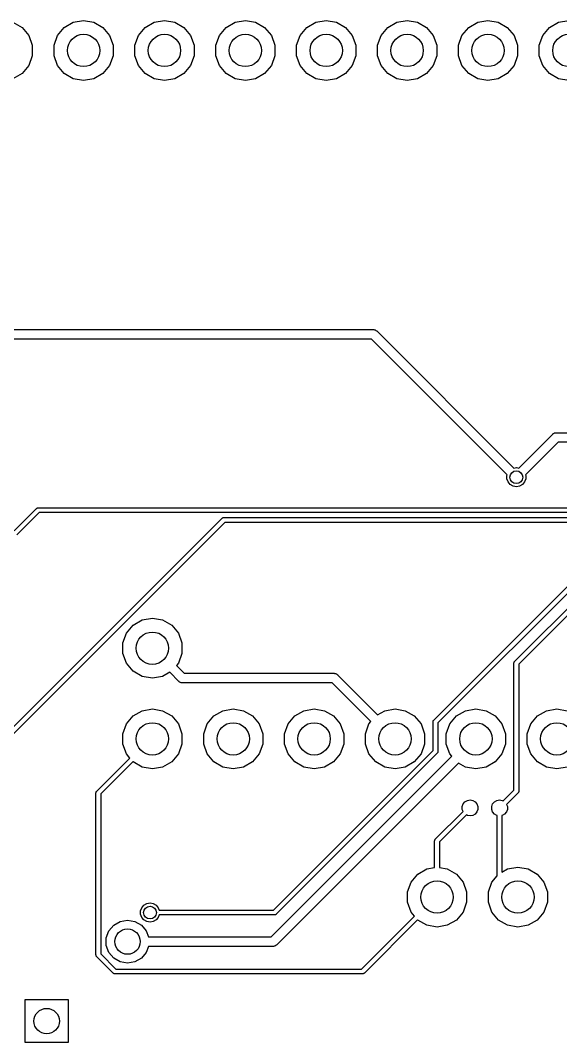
# Model space of a CAD drawing. Extents: x 0 to 100, y -163 to 0.
# Drawn here: x 18.72 to 35.68, y -33.67 to -1.56 of the extents above; entities that cross this region are included whole.
import ezdxf

# ---------------------------------------------------------------- set-up
doc = ezdxf.new("R2010")
doc.units = 0
doc.header["$MEASUREMENT"] = 0
doc.layers.add('BLACK', color=7, linetype='CONTINUOUS')

msp = doc.modelspace()

# ---------------------------------------------------------------- linework, layer by layer
at = {"layer": 'Black'}
for p, q in [((20.3773, -1.6135), (20.7, -1.55661)), ((20.7, -1.55661), (21.0227, -1.6135)), ((22.9173, -1.6135), (23.24, -1.55661)), ((23.24, -1.55661), (23.5627, -1.6135)), ((25.4573, -1.6135), (25.78, -1.55661)), ((25.78, -1.55661), (26.1027, -1.6135)), ((27.9973, -1.6135), (28.32, -1.55661)), ((28.32, -1.55661), (28.6427, -1.6135)), ((30.5373, -1.6135), (30.86, -1.55661)), ((30.86, -1.55661), (31.1827, -1.6135)), ((33.0773, -1.6135), (33.4, -1.55661)), ((33.4, -1.55661), (33.7227, -1.6135)), ((35.6173, -1.6135), (35.94, -1.55661)), ((18.4827, -1.6135), (18.7664, -1.77732)), ((18.7664, -1.77732), (18.977, -2.02831)), ((19.883, -2.02831), (20.0936, -1.77732)), ((20.0936, -1.77732), (20.3773, -1.6135)), ((21.0227, -1.6135), (21.3064, -1.77732)), ((21.3064, -1.77732), (21.517, -2.02831)), ((22.423, -2.02831), (22.6336, -1.77732)), ((22.6336, -1.77732), (22.9173, -1.6135)), ((23.5627, -1.6135), (23.8464, -1.77732)), ((23.8464, -1.77732), (24.057, -2.02831)), ((24.963, -2.02831), (25.1736, -1.77732)), ((25.1736, -1.77732), (25.4573, -1.6135)), ((26.1027, -1.6135), (26.3864, -1.77732)), ((26.3864, -1.77732), (26.597, -2.02831)), ((27.503, -2.02831), (27.7136, -1.77732)), ((27.7136, -1.77732), (27.9973, -1.6135)), ((28.6427, -1.6135), (28.9264, -1.77732)), ((28.9264, -1.77732), (29.137, -2.02831)), ((30.043, -2.02831), (30.2536, -1.77732)), ((30.2536, -1.77732), (30.5373, -1.6135)), ((31.1827, -1.6135), (31.4664, -1.77732)), ((31.4664, -1.77732), (31.677, -2.02831)), ((32.583, -2.02831), (32.7936, -1.77732)), ((32.7936, -1.77732), (33.0773, -1.6135)), ((33.7227, -1.6135), (34.0064, -1.77732)), ((34.0064, -1.77732), (34.217, -2.02831)), ((35.123, -2.02831), (35.3336, -1.77732)), ((35.3336, -1.77732), (35.6173, -1.6135)), ((18.977, -2.02831), (19.0891, -2.33618)), ((19.7709, -2.33618), (19.883, -2.02831)), ((21.517, -2.02831), (21.6291, -2.33618)), ((22.3109, -2.33618), (22.423, -2.02831)), ((24.057, -2.02831), (24.1691, -2.33618)), ((24.8509, -2.33618), (24.963, -2.02831)), ((26.597, -2.02831), (26.7091, -2.33618)), ((27.3909, -2.33618), (27.503, -2.02831)), ((29.137, -2.02831), (29.2491, -2.33618)), ((29.9309, -2.33618), (30.043, -2.02831)), ((31.677, -2.02831), (31.7891, -2.33618)), ((32.4709, -2.33618), (32.583, -2.02831)), ((34.217, -2.02831), (34.3291, -2.33618)), ((35.0109, -2.33618), (35.123, -2.02831)), ((19.0891, -2.33618), (19.0891, -2.66382)), ((19.7709, -2.66382), (19.7709, -2.33618)), ((21.6291, -2.33618), (21.6291, -2.66382)), ((22.3109, -2.66382), (22.3109, -2.33618)), ((24.1691, -2.33618), (24.1691, -2.66382)), ((24.8509, -2.66382), (24.8509, -2.33618)), ((26.7091, -2.33618), (26.7091, -2.66382)), ((27.3909, -2.66382), (27.3909, -2.33618)), ((29.2491, -2.33618), (29.2491, -2.66382)), ((29.9309, -2.66382), (29.9309, -2.33618)), ((31.7891, -2.33618), (31.7891, -2.66382)), ((32.4709, -2.66382), (32.4709, -2.33618)), ((34.3291, -2.33618), (34.3291, -2.66382)), ((35.0109, -2.66382), (35.0109, -2.33618)), ((19.0891, -2.66382), (18.977, -2.97169)), ((19.883, -2.97169), (19.7709, -2.66382)), ((21.6291, -2.66382), (21.517, -2.97169)), ((22.423, -2.97169), (22.3109, -2.66382)), ((24.1691, -2.66382), (24.057, -2.97169)), ((24.963, -2.97169), (24.8509, -2.66382)), ((26.7091, -2.66382), (26.597, -2.97169)), ((27.503, -2.97169), (27.3909, -2.66382)), ((29.2491, -2.66382), (29.137, -2.97169)), ((30.043, -2.97169), (29.9309, -2.66382)), ((31.7891, -2.66382), (31.677, -2.97169)), ((32.583, -2.97169), (32.4709, -2.66382)), ((34.3291, -2.66382), (34.217, -2.97169)), ((35.123, -2.97169), (35.0109, -2.66382)), ((18.977, -2.97169), (18.7664, -3.22268)), ((20.0936, -3.22268), (19.883, -2.97169)), ((21.517, -2.97169), (21.3064, -3.22268)), ((22.6336, -3.22268), (22.423, -2.97169)), ((24.057, -2.97169), (23.8464, -3.22268)), ((25.1736, -3.22268), (24.963, -2.97169)), ((26.597, -2.97169), (26.3864, -3.22268)), ((27.7136, -3.22268), (27.503, -2.97169)), ((29.137, -2.97169), (28.9264, -3.22268)), ((30.2536, -3.22268), (30.043, -2.97169)), ((31.677, -2.97169), (31.4664, -3.22268)), ((32.7936, -3.22268), (32.583, -2.97169)), ((34.217, -2.97169), (34.0064, -3.22268)), ((35.3336, -3.22268), (35.123, -2.97169)), ((18.7664, -3.22268), (18.4827, -3.3865)), ((20.3773, -3.3865), (20.0936, -3.22268)), ((20.7, -3.44339), (20.3773, -3.3865)), ((21.0227, -3.3865), (20.7, -3.44339)), ((21.3064, -3.22268), (21.0227, -3.3865)), ((22.9173, -3.3865), (22.6336, -3.22268)), ((23.24, -3.44339), (22.9173, -3.3865)), ((23.5627, -3.3865), (23.24, -3.44339)), ((23.8464, -3.22268), (23.5627, -3.3865)), ((25.4573, -3.3865), (25.1736, -3.22268)), ((25.78, -3.44339), (25.4573, -3.3865)), ((26.1027, -3.3865), (25.78, -3.44339)), ((26.3864, -3.22268), (26.1027, -3.3865)), ((27.9973, -3.3865), (27.7136, -3.22268)), ((28.32, -3.44339), (27.9973, -3.3865)), ((28.6427, -3.3865), (28.32, -3.44339)), ((28.9264, -3.22268), (28.6427, -3.3865)), ((30.5373, -3.3865), (30.2536, -3.22268)), ((30.86, -3.44339), (30.5373, -3.3865)), ((31.1827, -3.3865), (30.86, -3.44339)), ((31.4664, -3.22268), (31.1827, -3.3865)), ((33.0773, -3.3865), (32.7936, -3.22268)), ((33.4, -3.44339), (33.0773, -3.3865)), ((33.7227, -3.3865), (33.4, -3.44339)), ((34.0064, -3.22268), (33.7227, -3.3865)), ((35.6173, -3.3865), (35.3336, -3.22268)), ((35.94, -3.44339), (35.6173, -3.3865)), ((18.3255, -11.2696), (29.802, -11.2696)), ((29.802, -11.2696), (29.8085, -11.2707)), ((29.8085, -11.2707), (29.8151, -11.2702)), ((29.8151, -11.2702), (29.834, -11.2752)), ((29.834, -11.2752), (29.8533, -11.2786)), ((29.8533, -11.2786), (29.859, -11.2819)), ((29.859, -11.2819), (29.8654, -11.2837)), ((29.8654, -11.2837), (29.8815, -11.2949)), ((29.8815, -11.2949), (29.8984, -11.3047)), ((29.8984, -11.3047), (29.9027, -11.3097)), ((29.9027, -11.3097), (29.9081, -11.3135)), ((29.9081, -11.3135), (34.2143, -15.6198)), ((29.7399, -11.5696), (18.3255, -11.5696)), ((34.002, -15.8317), (29.7399, -11.5696)), ((34.3657, -15.6198), (35.4315, -14.5539)), ((35.4315, -14.5539), (35.4369, -14.5501)), ((35.4369, -14.5501), (35.4412, -14.5451)), ((35.4412, -14.5451), (35.4581, -14.5353)), ((35.4581, -14.5353), (35.4742, -14.5241)), ((35.4742, -14.5241), (35.4806, -14.5223)), ((35.4806, -14.5223), (35.4863, -14.519)), ((35.4863, -14.519), (35.5056, -14.5156)), ((35.5056, -14.5156), (35.5245, -14.5106)), ((35.5245, -14.5106), (35.5311, -14.5111)), ((35.5311, -14.5111), (35.5376, -14.51)), ((35.5376, -14.51), (37.91, -14.51)), ((35.5997, -14.81), (34.578, -15.8317)), ((37.91, -14.81), (35.5997, -14.81)), ((34.2143, -15.6198), (34.29, -15.6064)), ((34.29, -15.6064), (34.3657, -15.6198)), ((33.9934, -15.8553), (34.002, -15.8317)), ((33.9934, -15.9599), (33.9934, -15.8553)), ((34.0292, -16.0582), (33.9934, -15.9599)), ((34.5866, -15.9599), (34.5508, -16.0582)), ((34.578, -15.8317), (34.5866, -15.8553)), ((34.5866, -15.8553), (34.5866, -15.9599)), ((34.0964, -16.1383), (34.0292, -16.0582)), ((34.187, -16.1906), (34.0964, -16.1383)), ((34.29, -16.2087), (34.187, -16.1906)), ((34.393, -16.1906), (34.29, -16.2087)), ((34.4836, -16.1383), (34.393, -16.1906)), ((34.5508, -16.0582), (34.4836, -16.1383)), ((18.5228, -17.5908), (19.2223, -16.8913)), ((19.2223, -16.8913), (19.2251, -16.8894)), ((19.2251, -16.8894), (19.2272, -16.8868)), ((19.2272, -16.8868), (19.2358, -16.8819)), ((19.2358, -16.8819), (19.244, -16.8761)), ((19.244, -16.8761), (19.2472, -16.8753)), ((19.2472, -16.8753), (19.2501, -16.8736)), ((19.2501, -16.8736), (19.2599, -16.8719)), ((19.2599, -16.8719), (19.2696, -16.8693)), ((19.2696, -16.8693), (19.2729, -16.8696)), ((19.2729, -16.8696), (19.2762, -16.869)), ((19.2762, -16.869), (46.2804, -16.869)), ((17.8491, -24.3971), (25.0497, -17.1965)), ((25.1351, -17.3266), (17.9792, -24.4826)), ((19.3078, -17.0214), (18.6083, -17.7209)), ((46.2488, -17.0214), (19.3078, -17.0214)), ((25.0497, -17.1965), (25.0524, -17.1946)), ((25.0524, -17.1946), (25.0546, -17.192)), ((25.0546, -17.192), (25.0632, -17.187)), ((25.0632, -17.187), (25.0714, -17.1813)), ((25.0714, -17.1813), (25.0746, -17.1805)), ((25.0746, -17.1805), (25.0775, -17.1788)), ((25.0775, -17.1788), (25.0873, -17.1771)), ((25.0873, -17.1771), (25.0969, -17.1745)), ((25.0969, -17.1745), (25.1003, -17.1748)), ((25.1003, -17.1748), (25.1036, -17.1742)), ((25.1036, -17.1742), (46.1305, -17.1742)), ((46.0989, -17.3266), (25.1351, -17.3266)), ((31.6961, -23.5398), (37.7088, -17.5271)), ((37.7943, -17.6572), (31.8262, -23.6253)), ((34.2362, -21.6971), (37.6272, -18.3061)), ((37.7127, -18.4362), (34.3663, -21.7826)), ((22.2536, -20.5573), (22.5373, -20.3935)), ((22.5373, -20.3935), (22.86, -20.3366)), ((22.86, -20.3366), (23.1827, -20.3935)), ((23.1827, -20.3935), (23.4664, -20.5573)), ((21.9309, -21.1162), (22.043, -20.8083)), ((22.043, -20.8083), (22.2536, -20.5573)), ((23.4664, -20.5573), (23.677, -20.8083)), ((23.677, -20.8083), (23.7891, -21.1162)), ((21.9309, -21.4438), (21.9309, -21.1162)), ((23.7891, -21.1162), (23.7891, -21.4438)), ((22.043, -21.7517), (21.9309, -21.4438)), ((23.7891, -21.4438), (23.677, -21.7517)), ((22.2536, -22.0027), (22.043, -21.7517)), ((23.677, -21.7517), (23.6162, -21.8241)), ((23.6162, -21.8241), (23.8619, -22.0698)), ((34.2139, -21.751), (34.2145, -21.7477)), ((34.2139, -25.7406), (34.2139, -21.751)), ((34.2142, -21.7444), (34.2168, -21.7347)), ((34.2145, -21.7477), (34.2142, -21.7444)), ((34.2168, -21.7347), (34.2185, -21.7249)), ((34.2185, -21.7249), (34.2202, -21.722)), ((34.2202, -21.722), (34.221, -21.7188)), ((34.221, -21.7188), (34.2268, -21.7106)), ((34.2268, -21.7106), (34.2317, -21.702)), ((34.2317, -21.702), (34.2343, -21.6999)), ((34.2343, -21.6999), (34.2362, -21.6971)), ((34.3663, -21.7826), (34.3663, -25.7722)), ((22.5373, -22.1665), (22.2536, -22.0027)), ((23.4056, -22.0378), (23.1827, -22.1665)), ((23.6937, -22.3259), (23.4056, -22.0378)), ((23.8619, -22.0698), (28.5698, -22.0698)), ((28.5698, -22.0698), (28.5763, -22.0709)), ((28.5763, -22.0709), (28.5829, -22.0704)), ((28.5829, -22.0704), (28.6018, -22.0754)), ((28.6018, -22.0754), (28.6211, -22.0788)), ((28.6211, -22.0788), (28.6268, -22.0821)), ((28.6268, -22.0821), (28.6332, -22.0839)), ((28.6332, -22.0839), (28.6492, -22.0951)), ((28.6492, -22.0951), (28.6662, -22.1049)), ((28.6662, -22.1049), (28.6705, -22.1099)), ((28.6705, -22.1099), (28.6759, -22.1137)), ((28.6759, -22.1137), (29.9344, -23.3722)), ((22.86, -22.2234), (22.5373, -22.1665)), ((23.1827, -22.1665), (22.86, -22.2234)), ((23.6991, -22.3296), (23.6937, -22.3259)), ((23.7034, -22.3347), (23.6991, -22.3296)), ((23.7204, -22.3445), (23.7034, -22.3347)), ((23.7364, -22.3557), (23.7204, -22.3445)), ((23.7428, -22.3575), (23.7364, -22.3557)), ((23.7485, -22.3608), (23.7428, -22.3575)), ((23.7678, -22.3642), (23.7485, -22.3608)), ((23.7867, -22.3692), (23.7678, -22.3642)), ((23.7933, -22.3687), (23.7867, -22.3692)), ((23.7998, -22.3698), (23.7933, -22.3687)), ((28.5077, -22.3698), (23.7998, -22.3698)), ((29.7238, -23.5859), (28.5077, -22.3698)), ((22.043, -23.6583), (22.2536, -23.4073)), ((22.2536, -23.4073), (22.5373, -23.2435)), ((22.5373, -23.2435), (22.86, -23.1866)), ((22.86, -23.1866), (23.1827, -23.2435)), ((23.1827, -23.2435), (23.4664, -23.4073)), ((23.4664, -23.4073), (23.677, -23.6583)), ((24.583, -23.6583), (24.7936, -23.4073)), ((24.7936, -23.4073), (25.0773, -23.2435)), ((25.0773, -23.2435), (25.4, -23.1866)), ((25.4, -23.1866), (25.7227, -23.2435)), ((25.7227, -23.2435), (26.0064, -23.4073)), ((26.0064, -23.4073), (26.217, -23.6583)), ((27.123, -23.6583), (27.3336, -23.4073)), ((27.3336, -23.4073), (27.6173, -23.2435)), ((27.6173, -23.2435), (27.94, -23.1866)), ((27.94, -23.1866), (28.2627, -23.2435)), ((28.2627, -23.2435), (28.5464, -23.4073)), ((28.5464, -23.4073), (28.757, -23.6583)), ((29.9344, -23.3722), (30.1573, -23.2435)), ((30.1573, -23.2435), (30.48, -23.1866)), ((30.48, -23.1866), (30.8027, -23.2435)), ((30.8027, -23.2435), (31.0864, -23.4073)), ((31.0864, -23.4073), (31.297, -23.6583)), ((32.203, -23.6583), (32.4136, -23.4073)), ((32.4136, -23.4073), (32.6973, -23.2435)), ((32.6973, -23.2435), (33.02, -23.1866)), ((33.02, -23.1866), (33.3427, -23.2435)), ((33.3427, -23.2435), (33.6264, -23.4073)), ((33.6264, -23.4073), (33.837, -23.6583)), ((34.743, -23.6583), (34.9536, -23.4073)), ((34.9536, -23.4073), (35.2373, -23.2435)), ((35.2373, -23.2435), (35.56, -23.1866)), ((35.56, -23.1866), (35.8827, -23.2435)), ((21.9309, -23.9662), (22.043, -23.6583)), ((23.677, -23.6583), (23.7891, -23.9662)), ((24.4709, -23.9662), (24.583, -23.6583)), ((26.217, -23.6583), (26.3291, -23.9662)), ((27.0109, -23.9662), (27.123, -23.6583)), ((28.757, -23.6583), (28.8691, -23.9662)), ((29.5509, -23.9662), (29.663, -23.6583)), ((29.663, -23.6583), (29.7238, -23.5859)), ((31.297, -23.6583), (31.4091, -23.9662)), ((31.6738, -23.5937), (31.6744, -23.5904)), ((31.6738, -24.4977), (31.6738, -23.5937)), ((31.6741, -23.5871), (31.6767, -23.5774)), ((31.6744, -23.5904), (31.6741, -23.5871)), ((31.6767, -23.5774), (31.6784, -23.5676)), ((31.6784, -23.5676), (31.6801, -23.5647)), ((31.6801, -23.5647), (31.6809, -23.5615)), ((31.6809, -23.5615), (31.6867, -23.5533)), ((31.6867, -23.5533), (31.6916, -23.5447)), ((31.6916, -23.5447), (31.6942, -23.5426)), ((31.6942, -23.5426), (31.6961, -23.5398)), ((31.8262, -23.6253), (31.8262, -24.5293)), ((32.0909, -23.9662), (32.203, -23.6583)), ((33.837, -23.6583), (33.9491, -23.9662)), ((34.6309, -23.9662), (34.743, -23.6583)), ((21.9309, -24.2938), (21.9309, -23.9662)), ((23.7891, -23.9662), (23.7891, -24.2938)), ((24.4709, -24.2938), (24.4709, -23.9662)), ((26.3291, -23.9662), (26.3291, -24.2938)), ((27.0109, -24.2938), (27.0109, -23.9662)), ((28.8691, -23.9662), (28.8691, -24.2938)), ((29.5509, -24.2938), (29.5509, -23.9662)), ((31.4091, -23.9662), (31.4091, -24.2938)), ((32.0909, -24.2938), (32.0909, -23.9662)), ((33.9491, -23.9662), (33.9491, -24.2938)), ((34.6309, -24.2938), (34.6309, -23.9662)), ((22.043, -24.6017), (21.9309, -24.2938)), ((23.7891, -24.2938), (23.677, -24.6017)), ((24.583, -24.6017), (24.4709, -24.2938)), ((26.3291, -24.2938), (26.217, -24.6017)), ((27.123, -24.6017), (27.0109, -24.2938)), ((28.8691, -24.2938), (28.757, -24.6017)), ((29.663, -24.6017), (29.5509, -24.2938)), ((31.4091, -24.2938), (31.297, -24.6017)), ((32.203, -24.6017), (32.0909, -24.2938)), ((33.9491, -24.2938), (33.837, -24.6017)), ((34.743, -24.6017), (34.6309, -24.2938)), ((22.1514, -24.7309), (22.043, -24.6017)), ((23.677, -24.6017), (23.4664, -24.8527)), ((24.7936, -24.8527), (24.583, -24.6017)), ((26.217, -24.6017), (26.0064, -24.8527)), ((26.5879, -30.35), (32.2638, -24.6741)), ((26.6609, -29.5106), (31.6738, -24.4977)), ((31.8039, -24.5832), (26.7464, -29.6407)), ((27.3336, -24.8527), (27.123, -24.6017)), ((28.757, -24.6017), (28.5464, -24.8527)), ((29.8736, -24.8527), (29.663, -24.6017)), ((31.297, -24.6017), (31.0864, -24.8527)), ((31.8058, -24.5804), (31.8039, -24.5832)), ((31.8084, -24.5783), (31.8058, -24.5804)), ((31.8133, -24.5697), (31.8084, -24.5783)), ((31.8191, -24.5615), (31.8133, -24.5697)), ((31.8199, -24.5583), (31.8191, -24.5615)), ((31.8216, -24.5554), (31.8199, -24.5583)), ((31.8233, -24.5456), (31.8216, -24.5554)), ((31.8259, -24.5359), (31.8233, -24.5456)), ((31.8262, -24.5293), (31.8256, -24.5326)), ((31.8256, -24.5326), (31.8259, -24.5359)), ((32.2638, -24.6741), (32.203, -24.6017)), ((33.837, -24.6017), (33.6264, -24.8527)), ((34.9536, -24.8527), (34.743, -24.6017)), ((21.1119, -25.7703), (22.1514, -24.7309)), ((22.2497, -24.848), (21.242, -25.8558)), ((22.2536, -24.8527), (22.2497, -24.848)), ((22.5373, -25.0165), (22.2536, -24.8527)), ((22.86, -25.0734), (22.5373, -25.0165)), ((23.1827, -25.0165), (22.86, -25.0734)), ((23.4664, -24.8527), (23.1827, -25.0165)), ((25.0773, -25.0165), (24.7936, -24.8527)), ((25.4, -25.0734), (25.0773, -25.0165)), ((25.7227, -25.0165), (25.4, -25.0734)), ((26.0064, -24.8527), (25.7227, -25.0165)), ((32.4744, -24.8878), (26.7561, -30.6061)), ((27.6173, -25.0165), (27.3336, -24.8527)), ((27.94, -25.0734), (27.6173, -25.0165)), ((28.2627, -25.0165), (27.94, -25.0734)), ((28.5464, -24.8527), (28.2627, -25.0165)), ((30.1573, -25.0165), (29.8736, -24.8527)), ((30.48, -25.0734), (30.1573, -25.0165)), ((30.8027, -25.0165), (30.48, -25.0734)), ((31.0864, -24.8527), (30.8027, -25.0165)), ((32.6973, -25.0165), (32.4744, -24.8878)), ((33.02, -25.0734), (32.6973, -25.0165)), ((33.3427, -25.0165), (33.02, -25.0734)), ((33.6264, -24.8527), (33.3427, -25.0165)), ((35.2373, -25.0165), (34.9536, -24.8527)), ((35.56, -25.0734), (35.2373, -25.0165)), ((35.8827, -25.0165), (35.56, -25.0734)), ((21.0896, -25.8242), (21.0902, -25.8209)), ((21.0896, -30.9198), (21.0896, -25.8242)), ((21.0899, -25.8176), (21.0925, -25.8079)), ((21.0902, -25.8209), (21.0899, -25.8176)), ((21.0925, -25.8079), (21.0942, -25.7981)), ((21.0942, -25.7981), (21.0959, -25.7952)), ((21.0959, -25.7952), (21.0967, -25.792)), ((21.0967, -25.792), (21.1025, -25.7838)), ((21.1025, -25.7838), (21.1074, -25.7752)), ((21.1074, -25.7752), (21.11, -25.7731)), ((21.11, -25.7731), (21.1119, -25.7703)), ((21.242, -25.8558), (21.242, -30.8882)), ((33.8741, -26.0804), (34.2139, -25.7406)), ((34.344, -25.8261), (33.983, -26.187)), ((34.3459, -25.8233), (34.344, -25.8261)), ((34.3485, -25.8212), (34.3459, -25.8233)), ((34.3534, -25.8126), (34.3485, -25.8212)), ((34.3592, -25.8044), (34.3534, -25.8126)), ((34.36, -25.8012), (34.3592, -25.8044)), ((34.3617, -25.7983), (34.36, -25.8012)), ((34.3634, -25.7885), (34.3617, -25.7983)), ((34.366, -25.7788), (34.3634, -25.7885)), ((34.3663, -25.7722), (34.3657, -25.7755)), ((34.3657, -25.7755), (34.366, -25.7788)), ((32.5916, -26.2566), (32.6213, -26.1751)), ((32.5916, -26.3434), (32.5916, -26.2566)), ((32.6213, -26.1751), (32.6771, -26.1086)), ((32.6771, -26.1086), (32.7523, -26.0652)), ((32.7523, -26.0652), (32.8377, -26.0501)), ((32.8377, -26.0501), (32.9232, -26.0652)), ((32.9232, -26.0652), (32.9983, -26.1086)), ((32.9983, -26.1086), (33.0541, -26.1751)), ((33.0541, -26.1751), (33.0838, -26.2566)), ((33.0838, -26.2566), (33.0838, -26.3434)), ((33.5162, -26.2566), (33.5459, -26.1751)), ((33.5162, -26.3434), (33.5162, -26.2566)), ((33.5459, -26.1751), (33.6017, -26.1086)), ((33.6017, -26.1086), (33.6768, -26.0652)), ((33.6768, -26.0652), (33.7623, -26.0501)), ((33.7623, -26.0501), (33.8477, -26.0652)), ((33.8477, -26.0652), (33.8741, -26.0804)), ((33.983, -26.187), (34.0084, -26.2566)), ((34.0084, -26.2566), (34.0084, -26.3434)), ((31.7461, -27.2838), (32.617, -26.413)), ((32.7259, -26.5196), (31.8762, -27.3693)), ((32.617, -26.413), (32.5916, -26.3434)), ((32.7523, -26.5348), (32.7259, -26.5196)), ((32.8377, -26.5499), (32.7523, -26.5348)), ((32.9232, -26.5348), (32.8377, -26.5499)), ((32.9983, -26.4914), (32.9232, -26.5348)), ((33.0541, -26.4249), (32.9983, -26.4914)), ((33.0838, -26.3434), (33.0541, -26.4249)), ((33.5459, -26.4249), (33.5162, -26.3434)), ((33.6017, -26.4914), (33.5459, -26.4249)), ((33.6768, -26.5348), (33.6017, -26.4914)), ((33.6861, -26.5364), (33.6768, -26.5348)), ((33.6861, -28.4339), (33.6861, -26.5364)), ((33.8477, -26.5348), (33.8385, -26.5364)), ((33.8385, -26.5364), (33.8385, -28.3168)), ((33.9229, -26.4914), (33.8477, -26.5348)), ((33.9787, -26.4249), (33.9229, -26.4914)), ((34.0084, -26.3434), (33.9787, -26.4249)), ((31.7309, -27.3055), (31.7367, -27.2973)), ((31.7367, -27.2973), (31.7416, -27.2887)), ((31.7416, -27.2887), (31.7442, -27.2866)), ((31.7442, -27.2866), (31.7461, -27.2838)), ((31.7238, -27.3377), (31.7244, -27.3344)), ((31.7238, -28.17), (31.7238, -27.3377)), ((31.7241, -27.3311), (31.7267, -27.3214)), ((31.7244, -27.3344), (31.7241, -27.3311)), ((31.7267, -27.3214), (31.7284, -27.3116)), ((31.7284, -27.3116), (31.7301, -27.3087)), ((31.7301, -27.3087), (31.7309, -27.3055)), ((31.8762, -27.3693), (31.8762, -28.17)), ((31.1936, -28.3773), (31.4773, -28.2135)), ((31.4773, -28.2135), (31.7238, -28.17)), ((31.8762, -28.17), (32.1227, -28.2135)), ((32.1227, -28.2135), (32.4064, -28.3773)), ((33.8385, -28.3168), (34.0173, -28.2135)), ((34.0173, -28.2135), (34.34, -28.1566)), ((34.34, -28.1566), (34.6627, -28.2135)), ((34.6627, -28.2135), (34.9464, -28.3773)), ((30.983, -28.6283), (31.1936, -28.3773)), ((32.4064, -28.3773), (32.617, -28.6283)), ((33.523, -28.6283), (33.6861, -28.4339)), ((34.9464, -28.3773), (35.157, -28.6283)), ((30.8709, -28.9362), (30.983, -28.6283)), ((32.617, -28.6283), (32.7291, -28.9362)), ((33.4109, -28.9362), (33.523, -28.6283)), ((35.157, -28.6283), (35.2691, -28.9362)), ((30.8709, -29.2638), (30.8709, -28.9362)), ((32.7291, -28.9362), (32.7291, -29.2638)), ((33.4109, -29.2638), (33.4109, -28.9362)), ((35.2691, -28.9362), (35.2691, -29.2638)), ((22.4894, -29.5345), (22.5252, -29.4362)), ((22.4894, -29.6391), (22.4894, -29.5345)), ((22.5252, -29.4362), (22.5924, -29.3561)), ((22.5924, -29.3561), (22.683, -29.3038)), ((22.683, -29.3038), (22.786, -29.2857)), ((22.786, -29.2857), (22.889, -29.3038)), ((22.889, -29.3038), (22.9796, -29.3561)), ((22.9796, -29.3561), (23.0468, -29.4362)), ((23.0468, -29.4362), (23.0739, -29.5106)), ((23.0739, -29.5106), (26.6609, -29.5106)), ((30.983, -29.5717), (30.8709, -29.2638)), ((32.7291, -29.2638), (32.617, -29.5717)), ((33.523, -29.5717), (33.4109, -29.2638)), ((35.2691, -29.2638), (35.157, -29.5717)), ((21.6449, -29.9814), (21.8485, -29.8639)), ((21.8485, -29.8639), (22.08, -29.823)), ((22.08, -29.823), (22.3115, -29.8639)), ((22.3115, -29.8639), (22.5151, -29.9814)), ((22.5252, -29.7374), (22.4894, -29.6391)), ((22.5924, -29.8175), (22.5252, -29.7374)), ((22.683, -29.8698), (22.5924, -29.8175)), ((22.9796, -29.8175), (22.889, -29.8698)), ((23.0468, -29.7374), (22.9796, -29.8175)), ((23.0739, -29.663), (23.0468, -29.7374)), ((26.6925, -29.663), (23.0739, -29.663)), ((26.6958, -29.6624), (26.6925, -29.663)), ((26.6991, -29.6627), (26.6958, -29.6624)), ((26.7088, -29.6601), (26.6991, -29.6627)), ((26.7186, -29.6584), (26.7088, -29.6601)), ((26.7215, -29.6567), (26.7186, -29.6584)), ((26.7247, -29.6559), (26.7215, -29.6567)), ((26.7329, -29.6501), (26.7247, -29.6559)), ((26.7415, -29.6452), (26.7329, -29.6501)), ((26.7436, -29.6426), (26.7415, -29.6452)), ((26.7464, -29.6407), (26.7436, -29.6426)), ((29.432, -31.3602), (31.0914, -29.7009)), ((31.1897, -29.818), (29.5175, -31.4903)), ((31.0914, -29.7009), (30.983, -29.5717)), ((31.1936, -29.8227), (31.1897, -29.818)), ((31.4773, -29.9865), (31.1936, -29.8227)), ((32.4064, -29.8227), (32.1227, -29.9865)), ((32.617, -29.5717), (32.4064, -29.8227)), ((33.7336, -29.8227), (33.523, -29.5717)), ((34.0173, -29.9865), (33.7336, -29.8227)), ((34.9464, -29.8227), (34.6627, -29.9865)), ((35.157, -29.5717), (34.9464, -29.8227)), ((21.4133, -30.3824), (21.4937, -30.1615)), ((21.4937, -30.1615), (21.6449, -29.9814)), ((22.5151, -29.9814), (22.6663, -30.1615)), ((22.6663, -30.1615), (22.7349, -30.35)), ((22.786, -29.8879), (22.683, -29.8698)), ((22.889, -29.8698), (22.786, -29.8879)), ((31.8, -30.0434), (31.4773, -29.9865)), ((32.1227, -29.9865), (31.8, -30.0434)), ((34.34, -30.0434), (34.0173, -29.9865)), ((34.6627, -29.9865), (34.34, -30.0434)), ((21.4133, -30.6175), (21.4133, -30.3824)), ((22.7349, -30.35), (26.5879, -30.35)), ((21.4937, -30.8385), (21.4133, -30.6175)), ((22.7348, -30.65), (22.6663, -30.8385)), ((26.65, -30.65), (22.7348, -30.65)), ((26.6565, -30.6489), (26.65, -30.65)), ((26.6631, -30.6494), (26.6565, -30.6489)), ((26.682, -30.6444), (26.6631, -30.6494)), ((26.7013, -30.641), (26.682, -30.6444)), ((26.707, -30.6377), (26.7013, -30.641)), ((26.7134, -30.6359), (26.707, -30.6377)), ((26.7294, -30.6247), (26.7134, -30.6359)), ((26.7464, -30.6149), (26.7294, -30.6247)), ((26.7507, -30.6099), (26.7464, -30.6149)), ((26.7561, -30.6061), (26.7507, -30.6099)), ((21.0902, -30.9231), (21.0896, -30.9198)), ((21.0899, -30.9264), (21.0902, -30.9231)), ((21.0925, -30.9361), (21.0899, -30.9264)), ((21.0942, -30.9459), (21.0925, -30.9361)), ((21.0959, -30.9488), (21.0942, -30.9459)), ((21.0967, -30.952), (21.0959, -30.9488)), ((21.1025, -30.9602), (21.0967, -30.952)), ((21.1074, -30.9688), (21.1025, -30.9602)), ((21.11, -30.9709), (21.1074, -30.9688)), ((21.1119, -30.9737), (21.11, -30.9709)), ((21.6285, -31.4903), (21.1119, -30.9737)), ((21.242, -30.8882), (21.714, -31.3602)), ((21.6449, -31.0186), (21.4937, -30.8385)), ((21.8485, -31.1361), (21.6449, -31.0186)), ((22.08, -31.1769), (21.8485, -31.1361)), ((22.3115, -31.1361), (22.08, -31.1769)), ((22.5151, -31.0186), (22.3115, -31.1361)), ((22.6663, -30.8385), (22.5151, -31.0186)), ((21.714, -31.3602), (29.432, -31.3602)), ((21.6313, -31.4922), (21.6285, -31.4903)), ((21.6334, -31.4948), (21.6313, -31.4922)), ((21.642, -31.4997), (21.6334, -31.4948)), ((21.6502, -31.5055), (21.642, -31.4997)), ((21.6534, -31.5063), (21.6502, -31.5055)), ((21.6563, -31.508), (21.6534, -31.5063)), ((21.6661, -31.5097), (21.6563, -31.508)), ((21.6758, -31.5123), (21.6661, -31.5097)), ((21.6791, -31.512), (21.6758, -31.5123)), ((21.6824, -31.5126), (21.6791, -31.512)), ((29.4636, -31.5126), (21.6824, -31.5126)), ((29.4669, -31.512), (29.4636, -31.5126)), ((29.4702, -31.5123), (29.4669, -31.512)), ((29.4799, -31.5097), (29.4702, -31.5123)), ((29.4897, -31.508), (29.4799, -31.5097)), ((29.4926, -31.5063), (29.4897, -31.508)), ((29.4958, -31.5055), (29.4926, -31.5063)), ((29.504, -31.4997), (29.4958, -31.5055)), ((29.5126, -31.4948), (29.504, -31.4997)), ((29.5147, -31.4922), (29.5126, -31.4948)), ((29.5175, -31.4903), (29.5147, -31.4922)), ((18.8656, -33.6712), (18.8656, -32.3224)), ((18.8656, -32.3224), (20.2144, -32.3224)), ((20.2144, -32.3224), (20.2144, -33.6712)), ((20.2144, -33.6712), (18.8656, -33.6712))]:
    msp.add_line(p, q, dxfattribs=at)
for centre, radius in [((20.7, -2.5), 0.508), ((23.24, -2.5), 0.508), ((25.78, -2.5), 0.508), ((28.32, -2.5), 0.508), ((30.86, -2.5), 0.508), ((33.4, -2.5), 0.508), ((35.94, -2.5), 0.508), ((34.29, -15.9076), 0.2), ((22.86, -21.28), 0.508), ((22.86, -24.13), 0.508), ((25.4, -24.13), 0.508), ((27.94, -24.13), 0.508), ((30.48, -24.13), 0.508), ((33.02, -24.13), 0.508), ((35.56, -24.13), 0.508), ((31.8, -29.1), 0.508), ((34.34, -29.1), 0.508), ((22.786, -29.5868), 0.2), ((22.08, -30.5), 0.39878), ((19.54, -32.9968), 0.39878)]:
    msp.add_circle(centre, radius, dxfattribs=at)

doc.saveas('drawing.dxf')
